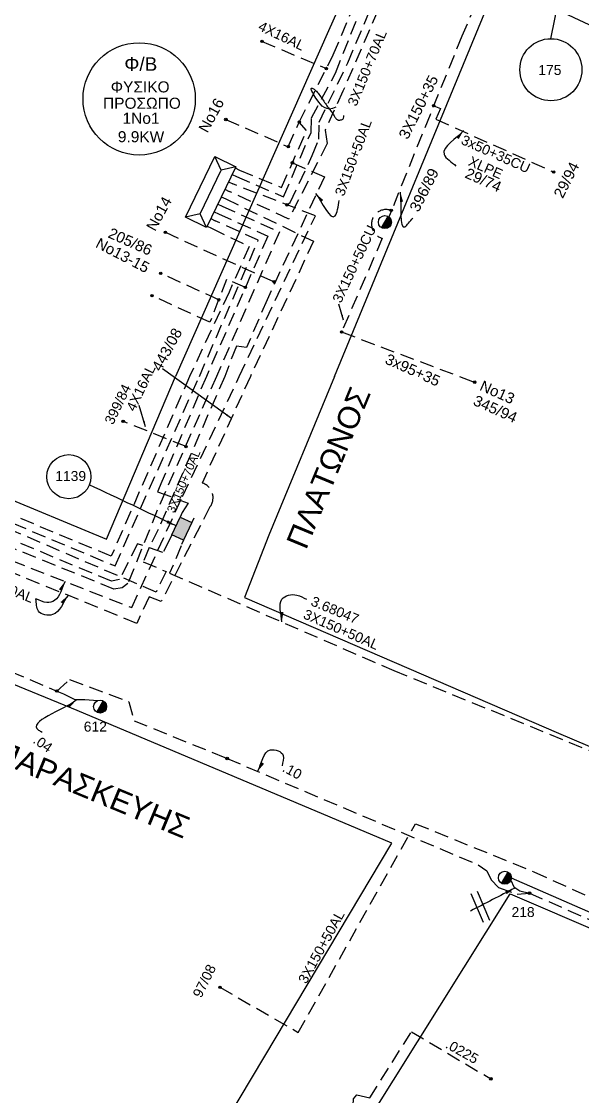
# Model space of a CAD drawing. Header units: millimetres. Extents: x 924 to 3152, y 704 to 1760.
# Drawn here: x 2561.8 to 2663.6, y 1199.8 to 1394.7 of the extents above; entities that cross this region are included whole.
import ezdxf
from ezdxf.enums import TextEntityAlignment as Align

# ---------------------------------------------------------------- set-up
doc = ezdxf.new("R2010")
doc.units = ezdxf.units.MM
doc.linetypes.add('DASHED', pattern=[19.05, 12.7, -6.35])
for name, color, linetype in [('Link Box 4 Διευθύνσεων', 7, 'Continuous'), ('Άγνωστα', 7, 'Continuous'), ('Επιγραφές - Σχήματα', 7, 'Continuous'), ('Καλώδια ΧΤ   3x150+50AL', 7, 'DASHED'), ('Καλώδια ΧΤ   3x150+50CU', 7, 'DASHED'), ('Καλώδια ΧΤ   3x150+70AL', 7, 'DASHED'), ('Καλώδια ΧΤ   3x150AL+50XLPE', 7, 'DASHED'), ('Στύλος ΦΜ', 7, 'Continuous'), ('Στύλος ΦΜ @ 1', 7, 'Continuous'), ('Συνδέσεις', 7, 'Continuous'), ('Τομή', 7, 'Continuous'), ('Υποσταθμός πόλεως', 7, 'Continuous'), ('Υπόβαθρο ΔΕΗ', 7, 'Continuous'), ('Υπόγεια Καλώδια Δικτύου ΧΤ   .04', 7, 'DASHED'), ('Υπόγεια Καλώδια Δικτύου ΧΤ   .10', 7, 'DASHED'), ('Υπόγεια καλώδια Δικτύου ΧΤ και Παρ. ΧΤ - 3X150+70 AL', 7, 'DASHED'), ('Υπόγεια καλώδια Παροχών ΧΤ   .0225', 7, 'DASHED'), ('Υπόγεια καλώδια Παροχών ΧΤ   4x16AL', 7, 'DASHED')]:
    doc.layers.add(name, color=color, linetype=linetype)
doc.styles.add('ar', font='ARIAL.TTF')
doc.styles.get("Standard").update_dxf_attribs({"font": 'ARIAL.TTF'})
doc.linetypes.add('SYN_LINE', pattern='A,0.5,-0.0001,["/\\/\\/\\/",Standard,S=0.1,R=0,X=0,Y=-0.05],-0.25', length=0.7501)
doc.dimstyles.new('ISO-25', dxfattribs={"dimtxt": 2.5, "dimasz": 2.5, "dimexe": 1.25, "dimexo": 0.625, "dimtad": 1, "dimtxsty": 'Standard', "dimcen": 2.5, "dimadec": 0, "dimazin": 0, "dimtfac": 1, "dimtmove": 0, "dimatfit": 3, "dimfxl": 1, "dimarcsym": 0})
doc.dimstyles.get("Standard").update_dxf_attribs({"dimtxt": 0.18, "dimasz": 0.18, "dimexe": 0.18, "dimexo": 0.0625, "dimgap": 0.09, "dimtad": 0, "dimtih": 1, "dimtoh": 1, "dimdec": 4, "dimzin": 0, "dimdsep": 46, "dimtxsty": 'Standard', "dimcen": 0.09, "dimadec": 0, "dimazin": 0, "dimtfac": 1, "dimtdec": 4, "dimtofl": 0, "dimtmove": 0, "dimatfit": 3, "dimfxl": 1, "dimtolj": 1, "dimtzin": 0, "dimarcsym": 0})

# ---------------------------------------------------------------- blocks, each defined once
blk = doc.blocks.new('ΥΠΟΣΤΑΘΜΟΣ ΠΟΛΕΩΣ 9 ΑΝΑΧΩΡΗΣΕΩΝ')
at = {"layer": 'Υποσταθμός πόλεως', "ltscale": 40}
for p, q in [((-9.63, -2.82), (-9.63, -4)), ((-7.12, -2.82), (-7.12, -4)), ((-4.84, -2.82), (-4.84, -4)), ((-2.36, -2.82), (-2.36, -4)), ((0.09, -2.82), (0.09, -4)), ((2.55, -2.82), (2.55, -4)), ((5.02, -2.82), (5.02, -4)), ((7.48, -2.82), (7.48, -4)), ((9.61, -2.82), (9.61, -4))]:
    blk.add_line(p, q, dxfattribs=at)
blk.add_lwpolyline([(-10.02, 2.82), (10.02, 2.82), (10.02, -2.82), (-10.02, -2.82)], close=True, dxfattribs=at)
for points in [[(-7.21, 0), (-10.02, 2.82)], [(7.21, 0), (10.02, 2.82)], [(-10.02, -2.82), (-7.21, 0)], [(-7.21, 0), (7.21, 0)], [(10.02, -2.82), (7.21, 0)]]:
    blk.add_lwpolyline(points, dxfattribs=at)
at = {"layer": 'Υποσταθμός πόλεως', "linetype": 'SYN_LINE', "ltscale": 40, "flags": 1}
for tag, p in [('ΜΕΤΑΣΧΗΜΑΤΙΣΜΟΣ', (10.79, 1.71)), ('ΙΣΧΥΣ', (10.77, -1.08)), ('ΑΡΙΘΜΟΣ', (10.89, -3.8))]:
    blk.add_attdef(tag, p, '', height=1.8, dxfattribs=at)
blk = doc.blocks.new('_ΣΥΝΔΕΣΗ')
at = {"layer": 'Συνδέσεις', "linetype": 'SYN_LINE', "ltscale": 40}
blk.add_hatch(color=256, dxfattribs=at).paths.add_polyline_path([(0.5, -0.01, 1), (-0.5, -0.01, 1)])
at = {"layer": 'Συνδέσεις'}
blk.add_circle((0, -0.01), 0.5, dxfattribs=at)
blk = doc.blocks.new('LINK BOX 4 ΑΝΑΧΩΡΗΣΕΩΝ')
at = {"layer": 'Link Box 4 Διευθύνσεων', "ltscale": 40}
blk.add_hatch(color=256, dxfattribs=at).paths.add_polyline_path([(-3.54, 0), (-3.54, -4.67), (3.54, -4.67), (3.54, 0)])
for p, q in [((-3.54, 0), (-5.33, 0)), ((5.33, 0), (3.54, 0)), ((-3.54, -4.67), (-5.33, -4.67)), ((5.33, -4.67), (3.54, -4.67))]:
    blk.add_line(p, q, dxfattribs=at)
blk.add_lwpolyline([(-3.54, -4.67), (-3.54, 0), (3.54, 0), (3.54, -4.67)], close=True, dxfattribs=at)
blk = doc.blocks.new('ΥΠΑΡΧΩΝ ΤΣΙΜΕΝΤΕΝΙΟΣ ΣΤΥΛΟΣ')
at = {"layer": 'Στύλος ΦΜ'}
blk.add_hatch(color=256, dxfattribs=at).paths.add_polyline_path([(-1.29, -2.28, 0.574793), (2.62, 0, 0.268822), (1.3, 2.27)])
blk.add_line((-1.29, -2.28), (1.3, 2.27), dxfattribs=at)
blk.add_circle((0, 0), 2.62, dxfattribs=at)
at = {"layer": 'Στύλος ΦΜ', "flags": 4}
for tag, p in [('ΑΡΙΘΜΟΣ', (-4.68, 8.05)), ('ΤΥΠΟΣ', (-4.91, 3.03))]:
    blk.add_attdef(tag, p, '', height=4, dxfattribs=at)
blk = doc.blocks.new('ΤΟΜΗ')
at = {"layer": 'Τομή', "ltscale": 40}
for p, q in [((-5.68, 0), (5.68, 0)), ((5.68, -2.33), (-5.68, -2.33))]:
    blk.add_line(p, q, dxfattribs=at)

msp = doc.modelspace()

# ---------------------------------------------------------------- linework, layer by layer
at = {"layer": 'Άγνωστα', "color": 5, "linetype": 'DASHED', "ltscale": 0.2}
for points in [[(2645.814, 1403.467), (2644.975, 1403.047), (2645.837, 1401.957), (2645.586, 1401.27), (2641.677, 1392.08), (2635.888, 1377.805), (2628.36, 1359.098)], [(2636.552, 1379.443), (2637.812, 1378.937), (2636.949, 1377.014), (2658.342, 1367.419)], [(2619.847, 1338.413), (2643.994, 1329.308)]]:
    msp.add_lwpolyline(points, dxfattribs=at)
at = {"layer": 'Άγνωστα', "color": 133, "linetype": 'DASHED', "ltscale": 0.2}
for points in [[(2598.848, 1376.941), (2610.174, 1372.018)], [(2587.86, 1356.49), (2607.571, 1347.519)]]:
    msp.add_lwpolyline(points, dxfattribs=at)
at = {"layer": 'Άγνωστα', "color": 1, "linetype": 'DASHED', "ltscale": 0.2}
for points in [[(2602.39, 1346.507), (2598.98, 1347.953), (2595.949, 1340.17), (2585.447, 1344.984)], [(2597.54, 1344.255), (2587.027, 1349.04)]]:
    msp.add_lwpolyline(points, dxfattribs=at)
at = {"layer": 'Άγνωστα', "color": 154}
msp.add_lwpolyline([(2650.645, 1239.443), (2700.358, 1217.737)], dxfattribs=at)
at = {"layer": 'Άγνωστα', "color": 5, "linetype": 'DASHED', "ltscale": 0.2}
msp.add_arc((2627.932, 1357.962), 2.657, 69.90077, 254.60757, dxfattribs=at)
at = {"layer": 'Επιγραφές - Σχήματα', "ltscale": 0.2}
msp.add_lwpolyline([(2657.829, 1391.608), (2660.019, 1402.341)], dxfattribs=at)
at = {"layer": 'Επιγραφές - Σχήματα'}
msp.add_lwpolyline([(2618.773, 1379.21), (2618.181, 1378.935), (2617.646, 1378.846), (2617.165, 1378.914), (2616.734, 1379.107), (2616.349, 1379.392), (2616.006, 1379.738), (2615.701, 1380.114), (2615.431, 1380.488), (2615.192, 1380.833), (2614.984, 1381.146), (2614.805, 1381.426), (2614.656, 1381.675), (2614.536, 1381.894), (2614.444, 1382.082), (2614.38, 1382.242), (2614.344, 1382.373), (2614.334, 1382.477), (2614.349, 1382.554), (2614.388, 1382.604), (2614.447, 1382.627), (2614.525, 1382.623), (2614.619, 1382.593), (2614.728, 1382.537), (2614.85, 1382.455), (2614.982, 1382.348), (2615.122, 1382.218), (2615.269, 1382.067), (2615.422, 1381.9), (2615.577, 1381.718), (2615.733, 1381.524), (2615.889, 1381.322), (2616.043, 1381.114), (2616.192, 1380.902), (2616.339, 1380.689), (2616.482, 1380.475), (2616.622, 1380.262), (2616.761, 1380.052), (2616.898, 1379.845), (2617.034, 1379.644), (2617.17, 1379.449), (2617.306, 1379.262), (2617.441, 1379.081), (2617.574, 1378.907), (2617.705, 1378.738), (2617.833, 1378.573), (2617.955, 1378.412), (2618.073, 1378.253), (2618.184, 1378.095), (2618.288, 1377.938), (2618.386, 1377.785), (2618.477, 1377.636), (2618.564, 1377.495), (2618.645, 1377.364), (2618.723, 1377.245), (2618.798, 1377.14), (2618.871, 1377.052), (2618.941, 1376.983), (2619.012, 1376.93), (2619.085, 1376.892), (2619.162, 1376.867), (2619.245, 1376.853), (2619.336, 1376.847), (2619.436, 1376.848), (2619.548, 1376.853), (2619.671, 1376.862), (2619.801, 1376.881), (2619.928, 1376.919), (2620.045, 1376.982), (2620.144, 1377.078), (2620.218, 1377.216), (2620.257, 1377.403), (2620.255, 1377.648)], dxfattribs=at)
at = {"layer": 'Επιγραφές - Σχήματα', "color": 202}
msp.add_circle((2583.115, 1380.686), 10.188, dxfattribs=at)
at = {"layer": 'Επιγραφές - Σχήματα'}
for centre, radius in [((2657.829, 1385.977), 5.631), ((2570.344, 1312.171), 4)]:
    msp.add_circle(centre, radius, dxfattribs=at)
at = {"layer": 'Καλώδια ΧΤ   3x150+50AL', "color": 133, "linetype": 'DASHED', "ltscale": 0.2}
msp.add_lwpolyline([(2601.338, 1367.784), (2608.954, 1364.62), (2613.504, 1374.983), (2612.157, 1376.492)], dxfattribs=at)
at = {"layer": 'Καλώδια ΧΤ   3x150+50AL', "color": 2, "ltscale": 0.2}
for points in [[(2484.519, 1317.418), (2524.667, 1295.574), (2531.109, 1309.084), (2559.928, 1296.998), (2581.778, 1288.423), (2590.967, 1308.604), (2601.283, 1330.366), (2615.084, 1359.498), (2600.12, 1365.26)], [(2597.77, 1219.561), (2611.982, 1211.386), (2633.242, 1249.241), (2654.735, 1240.523), (2695.222, 1222.082), (2697.029, 1222.646), (2740.87, 1204.369)]]:
    msp.add_lwpolyline(points, dxfattribs=at)
at = {"layer": 'Καλώδια ΧΤ   3x150+50AL', "color": 62, "ltscale": 0.2}
for points in [[(2598.813, 1362.552), (2614.75, 1354.86), (2603.3, 1330.366), (2594.529, 1311.022)], [(2595.964, 1306.682), (2587.115, 1289.528), (2584.921, 1290.382), (2582.69, 1285.572), (2532.054, 1306.176), (2527.332, 1296.121), (2486.723, 1318.111)]]:
    msp.add_lwpolyline(points, dxfattribs=at)
at = {"layer": 'Καλώδια ΧΤ   3x150+50AL', "color": 85, "ltscale": 0.2}
msp.add_lwpolyline([(2548.834, 1310.463), (2553.167, 1308.308), (2553.134, 1307.138), (2556.671, 1305.191), (2578.728, 1295.976), (2594.031, 1330.366), (2604.719, 1355.051), (2596.902, 1358.592)], dxfattribs=at)
at = {"layer": 'Καλώδια ΧΤ   3x150+50AL', "color": 173, "ltscale": 0.2}
msp.add_lwpolyline([(2590.763, 1299.632), (2588.632, 1294.668), (2629.348, 1277.002), (2677.243, 1257.438)], dxfattribs=at)
at = {"layer": 'Καλώδια ΧΤ   3x150+50AL', "color": 62, "ltscale": 0.2}
msp.add_arc((2593.734, 1308.352), 2.786, 323.18521, 73.41598, dxfattribs=at)
at = {"layer": 'Καλώδια ΧΤ   3x150+50CU', "color": 5, "ltscale": 0.2}
msp.add_lwpolyline([(2627.227, 1355.401), (2619.847, 1338.413)], dxfattribs=at)
at = {"layer": 'Καλώδια ΧΤ   3x150+70AL', "color": 133, "ltscale": 0.2}
msp.add_lwpolyline([(2610.915, 1369.085), (2616.718, 1366.576), (2606.311, 1344.258), (2602.615, 1335.602), (2600.747, 1335.843), (2598.638, 1330.366), (2586.544, 1302.562), (2584.928, 1299.317), (2583.849, 1296.743), (2587.989, 1294.947), (2586.183, 1291.246), (2554.727, 1304.701), (2553.452, 1304.706), (2552.037, 1305.441), (2551.926, 1306.242), (2547.95, 1308.302)], dxfattribs=at)
at = {"layer": 'Καλώδια ΧΤ   3x150+70AL', "color": 173, "ltscale": 0.2}
for points in [[(2582.795, 1300.02), (2579.538, 1293.519), (2578.08, 1293.218), (2529.634, 1313.35), (2520.03, 1294.338)], [(2588.674, 1300.836), (2587.397, 1298.392), (2582.795, 1300.02), (2582.795, 1300.02)]]:
    msp.add_lwpolyline(points, dxfattribs=at)
at = {"layer": 'Καλώδια ΧΤ   3x150AL+50XLPE', "color": 5, "ltscale": 0.2}
msp.add_lwpolyline([(2650.551, 1238.981), (2651.079, 1237.763), (2652.208, 1237.068), (2653.945, 1236.635), (2678.465, 1225.856), (2696.944, 1218.171), (2698.953, 1219.692), (2699.952, 1219.964), (2703.947, 1218.475), (2704.313, 1217.806), (2704.982, 1217.258), (2735.95, 1204.766), (2746.838, 1200.25)], dxfattribs=at)
at = {"layer": 'Υπόβαθρο ΔΕΗ', "ltscale": 0.2}
for points in [[(2457.588, 1360.552), (2498.009, 1421.338), (2450.945, 1460.994), (2486.031, 1493.963), (2486.031, 1493.963), (2517.325, 1476.431), (2551.584, 1457.366), (2589.874, 1435.796), (2627.033, 1414.435), (2617.441, 1393.057), (2589.675, 1330.366)], [(2618.544, 1330.366), (2648.134, 1401.947), (2684.019, 1385.155), (2705.943, 1374.853), (2735.236, 1360.785), (2798.266, 1330.366)]]:
    msp.add_lwpolyline(points, dxfattribs=at)
at = {"layer": 'Υπόβαθρο ΔΕΗ'}
for points in [[(2508.783, 1330.366), (2515.971, 1326.248), (2577.203, 1300.856), (2589.675, 1330.366)], [(2618.544, 1330.366), (2606.638, 1301.55), (2602.196, 1290.268), (2659.182, 1265.649), (2718.333, 1240.48), (2750.87, 1226.582), (2780.445, 1213.72), (2798.494, 1258.118), (2823.01, 1318.363), (2798.266, 1330.366)], [(2628.955, 1245.718), (2571.875, 1269.747), (2540.09, 1282.745), (2532.192, 1240.876), (2491.17, 1146.878), (2551.224, 1115.59), (2605.905, 1207.065), (2628.955, 1245.718)], [(2578.832, 1122.175), (2650.428, 1236.53), (2737.005, 1199.372), (2714.085, 1147.419), (2699.67, 1113.166)]]:
    msp.add_lwpolyline(points, dxfattribs=at)
at = {"layer": 'Υπόγεια Καλώδια Δικτύου ΧΤ   .04', "color": 5, "ltscale": 0.2}
msp.add_lwpolyline([(2568.165, 1273.293), (2569.352, 1272.789), (2571.437, 1271.748), (2573.261, 1271.748), (2575.592, 1271.564)], dxfattribs=at)
at = {"layer": 'Υπόγεια Καλώδια Δικτύου ΧΤ   .10', "color": 5, "ltscale": 0.2}
for points in [[(2530.002, 1283.605), (2530.002, 1283.605), (2530.002, 1283.605), (2531.943, 1288.271), (2549.247, 1281.316), (2568.165, 1273.293)], [(2568.165, 1273.293), (2570.497, 1275.368), (2581.224, 1271.367), (2582.176, 1267.92), (2599.082, 1261.06), (2644.635, 1241.77), (2646.214, 1240.713), (2646.996, 1239.064), (2648.299, 1237.676), (2651.687, 1236.461), (2653.945, 1236.635)]]:
    msp.add_lwpolyline(points, dxfattribs=at)
at = {"layer": 'Υπόγεια καλώδια Δικτύου ΧΤ και Παρ. ΧΤ - 3X150+70 AL', "color": 2, "ltscale": 0.2}
msp.add_lwpolyline([(2609.763, 1361.339), (2610.539, 1361.884), (2614.517, 1370.44), (2615.736, 1373.402), (2615.768, 1376.472), (2620.974, 1387.227), (2629.332, 1407.038), (2633.695, 1415.452)], dxfattribs=at)
at = {"layer": 'Υπόγεια καλώδια Δικτύου ΧΤ και Παρ. ΧΤ - 3X150+70 AL', "color": 5, "ltscale": 0.2}
msp.add_lwpolyline([(2633.749, 1413.575), (2627.948, 1400.182), (2620.091, 1382.099), (2616.869, 1375.036), (2617.221, 1372.578), (2610.271, 1358.873), (2599.466, 1363.904)], dxfattribs=at)
at = {"layer": 'Υπόγεια καλώδια Δικτύου ΧΤ και Παρ. ΧΤ - 3X150+70 AL', "color": 6, "ltscale": 0.2}
msp.add_lwpolyline([(2600.773, 1366.613), (2609.303, 1362.935), (2614.301, 1374.61), (2614.395, 1377.256), (2618.732, 1385.353), (2625.365, 1402.077), (2628.079, 1407.808)], dxfattribs=at)
at = {"layer": 'Υπόγεια καλώδια Δικτύου ΧΤ και Παρ. ΧΤ - 3X150+70 AL', "color": 133, "ltscale": 0.2}
msp.add_lwpolyline([(2610.172, 1372.014), (2612.157, 1376.492), (2618.345, 1388.675), (2625.428, 1405.63), (2624.442, 1406.43)], dxfattribs=at)
at = {"layer": 'Υπόγεια καλώδια Δικτύου ΧΤ και Παρ. ΧΤ - 3X150+70 AL', "color": 30, "ltscale": 0.2}
msp.add_lwpolyline([(2598.165, 1361.209), (2608.556, 1356.578), (2597.144, 1330.366), (2586.388, 1306.076), (2581.072, 1292.818), (2580.013, 1292.038), (2578.514, 1291.797), (2530.297, 1311.274), (2522.325, 1295.408)], dxfattribs=at)
at = {"layer": 'Υπόγεια καλώδια Δικτύου ΧΤ και Παρ. ΧΤ - 3X150+70 AL', "color": 1, "ltscale": 0.2}
for points in [[(2597.506, 1359.843), (2606.464, 1355.792), (2595.307, 1330.366), (2587.239, 1311.296)], [(2587.239, 1311.296), (2586.466, 1309.442), (2592.029, 1307.358), (2590.935, 1305.66)]]:
    msp.add_lwpolyline(points, dxfattribs=at)
at = {"layer": 'Υπόγεια καλώδια Δικτύου ΧΤ και Παρ. ΧΤ - 3X150+70 AL', "color": 151, "ltscale": 0.2}
msp.add_lwpolyline([(2596.238, 1357.215), (2603.049, 1353.931), (2599.44, 1345.616), (2592.265, 1330.366), (2578.059, 1297.756), (2556.744, 1306.589), (2556.432, 1308.638), (2537.156, 1316.787), (2515.567, 1325.563), (2512.088, 1327.552), (2508.482, 1329.813), (2504.737, 1329.708), (2503.744, 1330.366), (2470.92, 1349.854), (2466.476, 1352.629), (2464.62, 1352.535), (2462.254, 1353.934)], dxfattribs=at)
at = {"layer": 'Υπόγεια καλώδια Παροχών ΧΤ   .0225', "color": 85, "ltscale": 0.2}
msp.add_lwpolyline([(2621.924, 1198.161), (2622.016, 1199.319), (2622.633, 1200.038), (2624.955, 1199.51), (2632.514, 1211.494), (2646.933, 1202.958)], dxfattribs=at)
at = {"layer": 'Υπόγεια καλώδια Παροχών ΧΤ   4x16AL', "color": 133, "ltscale": 0.2}
msp.add_lwpolyline([(2605.41, 1391.11), (2617.081, 1386.186)], dxfattribs=at)
at = {"layer": 'Υπόγεια καλώδια Παροχών ΧΤ   4x16AL', "color": 30, "ltscale": 0.2}
msp.add_lwpolyline([(2591.621, 1317.621), (2580.208, 1322.202)], dxfattribs=at)

# ---------------------------------------------------------------- block references
at = {"layer": 'Link Box 4 Διευθύνσεων', "xscale": 0.5000000000001393, "yscale": 0.5000000000001393, "zscale": 0.5000000000001393, "rotation": 64.88587782475882}
msp.add_blockref('LINK BOX 4 ΑΝΑΧΩΡΗΣΕΩΝ', (2589.805, 1303.248), dxfattribs=at)
at = {"layer": 'Στύλος ΦΜ @ 1', "ltscale": 40, "xscale": 0.4499999999998181, "yscale": 0.4499999999998181, "zscale": 0.4499999999998181}
msp.add_blockref('ΥΠΑΡΧΩΝ ΤΣΙΜΕΝΤΕΝΙΟΣ ΣΤΥΛΟΣ', (2627.696, 1358.33), dxfattribs=at)
at = {"layer": 'Στύλος ΦΜ @ 1', "ltscale": 40}
ref = msp.add_blockref('ΥΠΑΡΧΩΝ ΤΣΙΜΕΝΤΕΝΙΟΣ ΣΤΥΛΟΣ', (2576.023, 1270.468), dxfattribs=dict(at, xscale=0.4499999999998181, yscale=0.4499999999998181, zscale=0.4499999999998181))
ref.add_attrib('ΤΥΠΟΣ', '612', (2573.057, 1265.945), dxfattribs={"layer": 'Στύλος ΦΜ', "height": 1.8, "flags": 4})
ref = msp.add_blockref('ΥΠΑΡΧΩΝ ΤΣΙΜΕΝΤΕΝΙΟΣ ΣΤΥΛΟΣ', (2649.467, 1239.443), dxfattribs=dict(at, xscale=0.4499999999998181, yscale=0.4499999999998181, zscale=0.4499999999998181))
ref.add_attrib('ΤΥΠΟΣ', '218', (2650.68, 1232.311), dxfattribs={"layer": 'Στύλος ΦΜ', "height": 1.8, "flags": 4})
at = {"layer": 'Συνδέσεις'}
for p, xscale, yscale, zscale in [((2605.412, 1391.115), 0.4499999999998181, 0.4499999999998181, 0.4499999999998181), ((2617.082, 1386.192), 0.4499999999998181, 0.4499999999998181, 0.4499999999998181), ((2636.553, 1379.448), 0.4499999999998181, 0.4499999999998181, 0.4499999999998181), ((2598.849, 1376.946), 0.4499999999998181, 0.4499999999998181, 0.4499999999998181), ((2612.159, 1376.497), 0.4499999999998181, 0.4499999999998181, 0.4499999999998181), ((2610.173, 1372.019), 0.4499999999998181, 0.4499999999998181, 0.4499999999998181), ((2610.923, 1369.087), 0.4499999999998181, 0.4499999999998181, 0.4499999999998181), ((2658.344, 1367.424), 0.4499999999998181, 0.4499999999998181, 0.4499999999998181), ((2609.949, 1361.474), 0.4499999999998181, 0.4499999999998181, 0.4499999999998181), ((2628.847, 1360.462), 0.4499999999998181, 0.4499999999998181, 0.4499999999998181), ((2587.862, 1356.495), 0.4499999999998181, 0.4499999999998181, 0.4499999999998181), ((2587.029, 1349.045), 0.4499999999998181, 0.4499999999998181, 0.4499999999998181), ((2607.573, 1347.524), 0.4499999999998181, 0.4499999999998181, 0.4499999999998181), ((2602.391, 1346.512), 0.4499999999998181, 0.4499999999998181, 0.4499999999998181), ((2585.449, 1344.989), 0.4499999999998181, 0.4499999999998181, 0.4499999999998181), ((2597.541, 1344.26), 0.4499999999998181, 0.4499999999998181, 0.4499999999998181), ((2619.849, 1338.419), 0.4499999999998181, 0.4499999999998181, 0.4499999999998181), ((2643.995, 1329.313), 0.4499999999998181, 0.4499999999998181, 0.4499999999998181), ((2580.209, 1322.207), 0.4499999999998181, 0.4499999999998181, 0.4499999999998181), ((2591.622, 1317.626), 0.4499999999998181, 0.4499999999998181, 0.4499999999998181), ((2568.169, 1273.304), 0.45, 0.45, 0.45), ((2599.085, 1261.072), 0.45, 0.45, 0.45), ((2653.949, 1236.646), 0.45, 0.45, 0.45), ((2597.773, 1219.573), 0.45, 0.45, 0.45), ((2646.935, 1202.963), 0.45, 0.45, 0.45)]:
    msp.add_blockref('_ΣΥΝΔΕΣΗ', p, dxfattribs=dict(at, xscale=xscale, yscale=yscale, zscale=zscale))
at = {"layer": 'Τομή', "xscale": 0.4999999999998354, "yscale": 0.4999999999998354, "zscale": 0.4999999999998354, "rotation": 292.8715630359451}
msp.add_blockref('ΤΟΜΗ', (2645.551, 1234.375), dxfattribs=at)
at = {"layer": 'Υποσταθμός πόλεως', "xscale": 0.61, "yscale": 0.75, "zscale": 0.5, "rotation": 64.23773682660565}
msp.add_blockref('ΥΠΟΣΤΑΘΜΟΣ ΠΟΛΕΩΣ 9 ΑΝΑΧΩΡΗΣΕΩΝ', (2596.087, 1363.808), dxfattribs=at)

# ---------------------------------------------------------------- texts
at = {"layer": 'Επιγραφές - Σχήματα', "color": 1, "style": 'ar'}
for s, height, p in [('Φ/Β', 2.4546, (2583.409, 1387.059)), ('ΦΥΣΙΚΟ ', 2.0083, (2583.681, 1382.866)), ('1No1', 2.0083, (2583.457, 1377.162)), ('9.9KW', 2.0083, (2583.453, 1373.829))]:
    msp.add_text(s, height=height, dxfattribs=at).set_placement(p, align=Align.MIDDLE)
at = {"layer": 'Επιγραφές - Σχήματα', "insert": (2655.542, 1386.824), "char_height": 1.8, "attachment_point": 1}
msp.add_mtext_dynamic_manual_height_columns('175', width=10.09091, gutter_width=12.5, heights=[0], dxfattribs=at)
at = {"layer": 'Επιγραφές - Σχήματα', "char_height": 1.8, "attachment_point": 1}
for s, insert, rotation in [('{\\H1.0833x;3X150+35}', (2630.104, 1374.07), 63.21011), ('{\\H1.0833x;No16}', (2593.778, 1375.317), 61.38305), ('3x50+35CU\\P    XLPE', (2642.093, 1374.231), 335.97682), ('{\\H1.0833x;29/94}', (2658.23, 1363.385), 63.21011), ('{\\H1.0833x;396/89}', (2632.065, 1360.894), 63.21011), ('{\\H1.0833x;29/74}', (2642.863, 1368.257), 335.93796), ('{\\H1.0833x;No14}', (2584.29, 1357.472), 61.38305), ('{\\H1.0833x;205/86}', (2578.095, 1357.403), 335.93796), ('{\\H1.0833x;No13-15}', (2575.941, 1355.598), 332.48041), ('{\\H1.0833x;443/08}', (2585.3, 1332.051), 61.38305), ('{\\H1.0833x;3x95+35}', (2628.348, 1334.557), 335.93796), ('{\\H1.0833x;No13}', (2645.533, 1329.714), 335.93796), ('{\\H1.0833x;345/94}', (2644.345, 1327.041), 335.93796)]:
    msp.add_mtext_dynamic_manual_height_columns(s, width=10.09091, gutter_width=12.5, heights=[0], dxfattribs=dict(at, insert=insert, rotation=rotation))
at = {"layer": 'Επιγραφές - Σχήματα', "color": 1, "insert": (2576.555, 1380.901), "char_height": 2.0083, "width": 14.45745, "attachment_point": 1}
msp.add_mtext('ΠΡΟΣΩΠΟ', dxfattribs=at)
at = {"layer": 'Επιγραφές - Σχήματα', "char_height": 1.8, "width": 30, "attachment_point": 1}
for s, insert, rotation in [('399/84', (2576.736, 1322.233), 64.19292), ('3.68047', (2614.791, 1290.556), 337.42327), ('97/08', (2592.74, 1218.289), 63.84372)]:
    msp.add_mtext(s, dxfattribs=dict(at, insert=insert, rotation=rotation))
at = {"layer": 'Επιγραφές - Σχήματα', "linetype": 'Continuous', "char_height": 4, "width": 57.33182, "attachment_point": 1}
for s, insert, rotation in [('ΠΛΑΤΩΝΟΣ', (2609.699, 1300.293), 67.53554), ('ΑΓ. ΠΑΡΑΣΚΕΥΗΣ', (2549.053, 1268.231), 337.53554)]:
    msp.add_mtext(s, dxfattribs=dict(at, insert=insert, rotation=rotation))
at = {"layer": 'Επιγραφές - Σχήματα', "insert": (2567.887, 1313.191), "char_height": 1.8, "width": 30, "attachment_point": 1}
msp.add_mtext('1139', dxfattribs=at)
at = {"layer": 'Καλώδια ΧΤ   3x150+50AL', "color": 7, "insert": (2618.553, 1363.524), "char_height": 1.8, "width": 168.37176, "attachment_point": 1, "rotation": 69.43385}
msp.add_mtext('3X150+50AL', dxfattribs=at)
at = {"layer": 'Καλώδια ΧΤ   3x150+50AL', "color": 7, "ltscale": 0.2, "char_height": 1.8, "width": 30, "attachment_point": 1}
for insert, rotation in [((2550.573, 1296.284), 338.46248), ((2613.45, 1288.202), 336.43659), ((2611.86, 1220.92), 61.20818)]:
    msp.add_mtext('3X150+50AL', dxfattribs=dict(at, insert=insert, rotation=rotation))
at = {"layer": 'Καλώδια ΧΤ   3x150+50CU', "color": 7, "insert": (2618.09, 1344.285), "char_height": 1.8, "width": 168.37176, "attachment_point": 1, "rotation": 64.68682}
msp.add_mtext('3X150+50CU', dxfattribs=at)
at = {"layer": 'Καλώδια ΧΤ   3x150+70AL', "color": 7, "ltscale": 0.2, "insert": (2588.066, 1306.062), "char_height": 1.5, "width": 30, "attachment_point": 1, "rotation": 66.53104}
msp.add_mtext('3X150+70AL', dxfattribs=at)
at = {"layer": 'Υπόγεια Καλώδια Δικτύου ΧΤ   .04', "color": 7, "insert": (2564.714, 1265.49), "char_height": 1.8, "width": 168.37176, "attachment_point": 1, "rotation": 325.60596}
msp.add_mtext('.04', dxfattribs=at)
at = {"layer": 'Υπόγεια Καλώδια Δικτύου ΧΤ   .10', "color": 7, "ltscale": 0.2, "insert": (2609.789, 1260.417), "char_height": 1.8, "width": 30, "attachment_point": 1, "rotation": 331.72316}
msp.add_mtext('.10', dxfattribs=at)
at = {"layer": 'Υπόγεια καλώδια Δικτύου ΧΤ και Παρ. ΧΤ - 3X150+70 AL', "color": 7, "insert": (2620.847, 1379.889), "char_height": 1.8, "width": 168.37176, "attachment_point": 1, "rotation": 67.51679}
msp.add_mtext('3X150+70AL', dxfattribs=at)
at = {"layer": 'Υπόγεια καλώδια Παροχών ΧΤ   .0225', "color": 7, "ltscale": 0.2, "insert": (2639.421, 1210.254), "char_height": 1.8, "width": 30, "attachment_point": 1, "rotation": 330.74683}
msp.add_mtext('.0225', dxfattribs=at)
at = {"layer": 'Υπόγεια καλώδια Παροχών ΧΤ   4x16AL', "color": 7, "insert": (2605.333, 1394.872), "char_height": 1.8, "width": 168.37176, "attachment_point": 1, "rotation": 334.3383}
msp.add_mtext('4X16AL', dxfattribs=at)
at = {"layer": 'Υπόγεια καλώδια Παροχών ΧΤ   4x16AL', "color": 7, "ltscale": 0.2, "insert": (2580.684, 1324.647), "char_height": 1.8, "width": 30, "attachment_point": 1, "rotation": 64.51441}
msp.add_mtext('4X16AL', dxfattribs=at)

# ---------------------------------------------------------------- leaders
at = {"layer": 'Επιγραφές - Σχήματα', "path_type": 1}
for points, dimstyle, override in [([(2641.984, 1374.973), (2638.451, 1370.609), (2640.595, 1368.506)], 'ISO-25', {"dimasz": 1.8, "dimtad": 0}), ([(2615.112, 1363.517), (2618.652, 1359.46), (2619.11, 1360.628), (2619.385, 1362.277)], 'ISO-25', {"dimasz": 1.8, "dimgap": 0.625, "dimtad": 0}), ([(2630.472, 1363.784), (2631.343, 1357.498), (2632.746, 1359.051)], 'ISO-25', {"dimasz": 1.8, "dimtad": 0}), ([(2589.805, 1303.248), (2574.066, 1310.705)], 'Standard', {"dimasz": 1.8, "dimgap": 0.09, "dimtad": 0}), ([(2569.672, 1293.174), (2567.755, 1289.707), (2566.385, 1289.342), (2564.363, 1289.995)], 'Standard', {"dimasz": 1.8, "dimgap": 0.09, "dimtad": 0}), ([(2570.214, 1290.649), (2567.389, 1287.153), (2564.833, 1287.792), (2564.363, 1289.995)], 'Standard', {"dimasz": 1.8, "dimgap": 0.09, "dimtad": 0}), ([(2608.99, 1285.835), (2609.013, 1289.954), (2611.747, 1290.712), (2613.446, 1289.936)], 'Standard', {"dimasz": 1.8, "dimgap": 0.09, "dimtad": 0}), ([(2571.683, 1271.628), (2564.859, 1266.225), (2565.481, 1265.863)], 'Standard', {"dimasz": 1.8, "dimgap": 0.09, "dimtad": 0}), ([(2604.593, 1258.727), (2606.969, 1262.622), (2609.245, 1261.633), (2609.047, 1259.755)], 'Standard', {"dimasz": 1.8, "dimgap": 0.09, "dimtad": 0}), ([(2651.256, 1237.542), (2643.224, 1233.387)], 'Standard', {"dimasz": 1.8, "dimgap": 0.09, "dimtad": 0})]:
    msp.add_leader(points, dimstyle=dimstyle, override=override, dxfattribs=at)
at = {"layer": 'Επιγραφές - Σχήματα', "ltscale": 40}
for points in [[(2620.181, 1340.532), (2619.336, 1343.468)], [(2599.847, 1322.749), (2587.324, 1331.752)], [(2584.272, 1321.236), (2583.101, 1325.091)]]:
    msp.add_leader(points, dimstyle='ISO-25', override={"dimasz": 1, "dimtad": 0}, dxfattribs=at)

doc.saveas('drawing.dxf')
